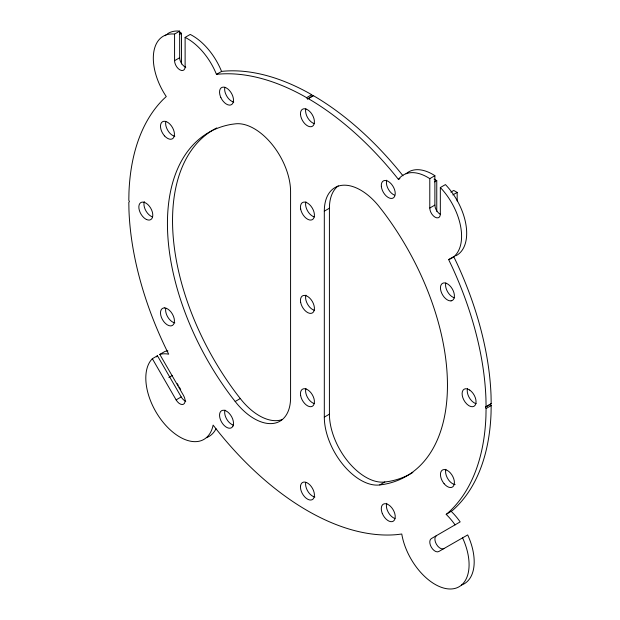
<?xml version="1.0" encoding="UTF-8"?>
<svg xmlns="http://www.w3.org/2000/svg" width="620" height="620" viewBox="0 0 620 620"><rect width="100%" height="100%" fill="white"/><g stroke="black" fill="none" stroke-linecap="round" stroke-linejoin="round"><path stroke-width="0.93" d="M454.336 256.417L453.739 256.618L457.087 263.647A252.65 145.87 60 0 1 491.048 395.87L491.187 403.604L485.421 407.154L486.08 408.518L485.94 416.09A252.65 145.87 60 0 1 447.454 513.368L446.206 514.391L447.253 515.429A48.128 27.784 60 0 1 455.057 524.83L455.096 524.884M491.187 403.604L490.521 404.201L491.187 405.565L491.048 413.145A252.65 145.87 60 0 1 452.561 510.423L446.206 514.391M185.767 67.278A7.455 4.309 60 0 1 179.668 57.738L179.668 31.147L174.569 34.1L174.569 60.682A7.455 4.309 60 0 0 179.839 69.82A7.455 4.309 60 0 0 185.117 66.774L185.117 37.394L185.899 37.789A48.128 27.784 60 0 1 216.062 73.392L216.458 74.377L218.124 74.175A252.65 145.87 60 0 1 303.707 95.999L306.598 97.665L307.45 98.944L308.295 98.65L311.186 100.316A252.65 145.87 60 0 1 396.777 177.32L398.435 179.444L398.831 178.909A48.128 27.784 60 0 1 428.993 178.134L429.784 178.653L429.784 208.033A7.455 4.309 60 0 0 435.054 217.171A7.455 4.309 60 0 0 440.332 214.125L440.332 187.535L445.431 184.59L446.183 185.372A48.128 27.784 60 0 1 455.685 255.843M185.767 401.264A7.455 4.309 60 0 1 181.218 396.932L157.441 355.756L152.311 358.732A48.128 27.784 60 0 0 165.997 425.63A48.128 27.784 60 0 0 213.125 425.111L218.124 431.481A252.65 145.87 60 0 0 396.777 534.626L401.768 534.021A48.128 27.784 60 0 0 448.896 588.954A48.128 27.784 60 0 0 462.582 537.865L462.582 537.865M157.441 355.756L157.418 355.787A48.128 27.784 60 0 0 156.403 356.895M179.35 34.542L181.536 33.286L181.536 63.953M185.117 37.394L190.216 34.449L191.007 34.844A48.128 27.784 60 0 1 221.169 70.448L221.565 71.432L223.223 71.23A252.65 145.87 60 0 1 308.814 93.047L311.705 94.721L312.55 95.992L313.402 95.697L316.293 97.371A252.65 145.87 60 0 1 401.876 174.375L402.985 175.786M174.569 60.682L179.668 57.738M216.458 74.377L221.565 71.432M306.598 97.665L311.705 94.721M307.45 98.944L312.55 95.992M308.295 98.65L313.402 95.697M324.314 211.156A51.468 29.714 60 0 1 343.209 185.217A51.468 29.714 60 0 1 380.277 208.033L383.416 212.063A198.888 114.832 60 0 1 383.416 484.453L379.719 484.941A51.468 29.714 60 0 1 342.922 464.527A51.468 29.714 60 0 1 324.314 417.121L324.314 211.156L329.414 208.212A51.468 29.714 60 0 1 338.28 185.845M398.435 179.444L399.9 178.599M429.784 178.653L434.884 175.708L434.101 175.189A48.128 27.784 60 0 0 405.999 173.802M434.574 181.885L436.759 180.629L436.759 211.296M152.342 358.701L176.111 399.877A7.455 4.309 60 0 0 183.567 404.186A7.455 4.309 60 0 0 183.567 395.568L159.797 354.4L164.943 351.439A48.128 27.784 60 0 1 167.927 350.92M450.856 192.13L453.77 190.449L457.173 192.417L457.173 201.035M429.784 208.033L434.884 205.088L434.884 175.708M452.802 194.936L457.173 192.417M168.88 377.479L172.531 375.379M176.111 399.877L181.218 396.932M486.08 406.55L485.94 398.815A252.65 145.87 60 0 0 451.98 266.592L448.632 259.563L453.003 257.037M235.174 401.489A51.468 29.714 60 0 0 271.971 423.568A51.468 29.714 60 0 0 290.579 397.645L290.579 191.681A51.468 29.714 60 0 0 271.971 144.274A51.468 29.714 60 0 0 235.174 123.868L231.477 124.349A198.888 114.832 60 0 0 231.477 396.738L235.174 401.489L240.281 398.544A51.468 29.714 60 0 0 282.379 419.5M324.314 417.121L329.414 414.175L329.414 208.212M485.421 407.154L490.521 404.201M486.08 408.518L491.187 405.565M379.719 484.941L384.819 481.988L388.515 481.507A198.888 114.832 60 0 0 412.843 472.456M448.632 259.563L449.236 259.369A48.128 27.784 60 0 0 441.084 188.317L440.332 187.535M159.797 354.4L159.836 354.384A48.128 27.784 60 0 1 167.648 353.997L168.694 354.175L167.439 351.703A252.65 145.87 60 0 1 128.952 209.986L128.813 202.252L129.479 201.647L128.813 200.283L128.952 192.712A252.65 145.87 60 0 1 162.913 99.704L166.261 96.542L165.664 95.651A48.128 27.784 60 0 1 173.817 34.015L174.569 34.1M179.668 31.147L178.917 31.062A48.128 27.784 60 0 0 167.385 33.875M179.49 32.101L181.536 33.286M434.039 179.056L436.759 180.629M451.306 511.446L452.352 512.484A48.128 27.784 60 0 1 460.164 521.885L431.326 538.61A7.455 4.309 60 0 0 431.326 547.22A7.455 4.309 60 0 0 438.782 551.529L467.689 534.921A48.128 27.784 60 0 1 461.575 585.024M240.281 398.544L236.584 393.793A198.888 114.832 60 0 1 212.993 130.006M177.32 383.679L178.281 385.338M179.242 386.996L180.676 389.492M233.756 102.067A9.866 5.696 60 0 1 226.525 95.72L225.502 93.488A9.866 5.696 60 0 1 224.874 87.242M216.031 428.707A48.128 27.784 60 0 1 206.359 437.674M454.584 297.833A9.866 5.696 60 0 1 447.679 291.935A9.866 5.696 60 0 1 445.803 282.937M395.002 518.521A9.866 5.696 60 0 1 387.423 510.524L387.012 509.392A9.866 5.696 60 0 1 386.772 503.332M314.534 123.675A9.866 5.696 60 0 1 305.613 111.6L305.583 110.577A9.866 5.696 60 0 1 305.846 108.733M165.121 35.735A48.128 27.784 60 0 1 166.214 34.751M476.144 403.636A9.866 5.696 60 0 1 474.416 402.954L473.541 402.419A9.866 5.696 60 0 1 467.488 388.67M213.737 129.572A198.888 114.832 60 0 1 216.752 127.937M174.832 136.237A9.866 5.696 60 0 1 169.702 132.998L168.927 132.076A9.866 5.696 60 0 1 165.788 121.52M314.286 216.938A9.866 5.696 60 0 1 307.466 210.707A9.866 5.696 60 0 1 305.916 201.81M455.157 484.569A9.866 5.696 60 0 1 449.229 480.771L448.485 479.81A9.866 5.696 60 0 1 445.881 469.332M314.882 497.031A9.866 5.696 60 0 1 305.583 484.282L305.613 483.29A9.866 5.696 60 0 1 305.753 482.375M384.819 481.988A51.468 29.714 60 0 1 348.029 461.582A51.468 29.714 60 0 1 329.414 414.175M233.469 425.126A9.866 5.696 60 0 1 226.618 419.004A9.866 5.696 60 0 1 224.959 410.076M174.832 322.881A9.866 5.696 60 0 1 167.873 317.208A9.866 5.696 60 0 1 165.788 308.163M152.474 216.884A9.866 5.696 60 0 1 151.606 216.551L150.73 216.078A9.866 5.696 60 0 1 144.336 201.647M314.286 403.581A9.866 5.696 60 0 1 307.466 397.35A9.866 5.696 60 0 1 305.916 388.453M394.46 195.106A9.866 5.696 60 0 1 386.733 180.195M440.161 214.218A7.455 4.309 60 0 1 434.884 205.088M443.889 548.584A7.455 4.309 60 0 1 436.433 544.275A7.455 4.309 60 0 1 436.433 535.664M314.286 310.256A9.866 5.696 60 0 1 307.466 304.033A9.866 5.696 60 0 1 305.916 295.135M300.506 486.235L300.475 487.227A9.866 5.696 60 0 0 310.837 500.038A9.866 5.696 60 0 0 311.279 486.522A9.866 5.696 60 0 0 300.506 486.235M232.88 426.219L232.469 426.878A9.866 5.696 60 0 1 220.534 419.918A9.866 5.696 60 0 1 226.122 410.967A9.866 5.696 60 0 1 232.88 426.219M164.401 307.9L163.633 307.962A9.866 5.696 60 0 0 161.409 317.394A9.866 5.696 60 0 0 170.539 325.911L171.298 325.849A9.866 5.696 60 0 0 173.523 316.409A9.866 5.696 60 0 0 164.401 307.9M451.073 300.871L450.298 300.894A9.866 5.696 60 0 1 440.464 287.409A9.866 5.696 60 0 1 451.011 287.052A9.866 5.696 60 0 1 451.073 300.871M146.506 219.496L145.63 219.031A9.866 5.696 60 0 1 139.717 203.647A9.866 5.696 60 0 1 151.644 210.025A9.866 5.696 60 0 1 146.506 219.496M469.728 390.073L468.852 389.538A9.866 5.696 60 0 0 462.109 393.452A9.866 5.696 60 0 0 468.441 405.371L469.317 405.906A9.866 5.696 60 0 0 476.059 401.985A9.866 5.696 60 0 0 469.728 390.073M164.595 135.943L163.82 135.028A9.866 5.696 60 0 1 163.882 121.28A9.866 5.696 60 0 1 174.429 133.819A9.866 5.696 60 0 1 164.595 135.943M444.121 483.724L443.378 482.755A9.866 5.696 60 0 1 444.276 469.534A9.866 5.696 60 0 1 454.406 482.662A9.866 5.696 60 0 1 444.121 483.724M220.86 97.565L220.394 96.433A9.866 5.696 60 0 1 226.401 87.994A9.866 5.696 60 0 1 232.756 103.323A9.866 5.696 60 0 1 220.86 97.565M382.315 513.476L381.904 512.345A9.866 5.696 60 0 1 388.67 504.889A9.866 5.696 60 0 1 394.25 520.288A9.866 5.696 60 0 1 382.315 513.476M300.506 114.553L300.475 113.522A9.866 5.696 60 0 1 310.837 112.677A9.866 5.696 60 0 1 311.279 126.697A9.866 5.696 60 0 1 300.506 114.553M300.654 208.994A9.866 5.696 60 0 0 312.224 219.705A9.866 5.696 60 0 0 309.465 204.53A9.866 5.696 60 0 0 300.654 208.994M300.654 395.637A9.866 5.696 60 0 0 312.224 406.348A9.866 5.696 60 0 0 309.465 391.173A9.866 5.696 60 0 0 300.654 395.637M300.654 302.32A9.866 5.696 60 0 0 312.224 313.03A9.866 5.696 60 0 0 309.465 297.856A9.866 5.696 60 0 0 300.654 302.32M381.331 186.302A9.866 5.696 60 0 0 392.367 198.346A9.866 5.696 60 0 0 391.104 183.745A9.866 5.696 60 0 0 381.331 186.302"/></g></svg>
